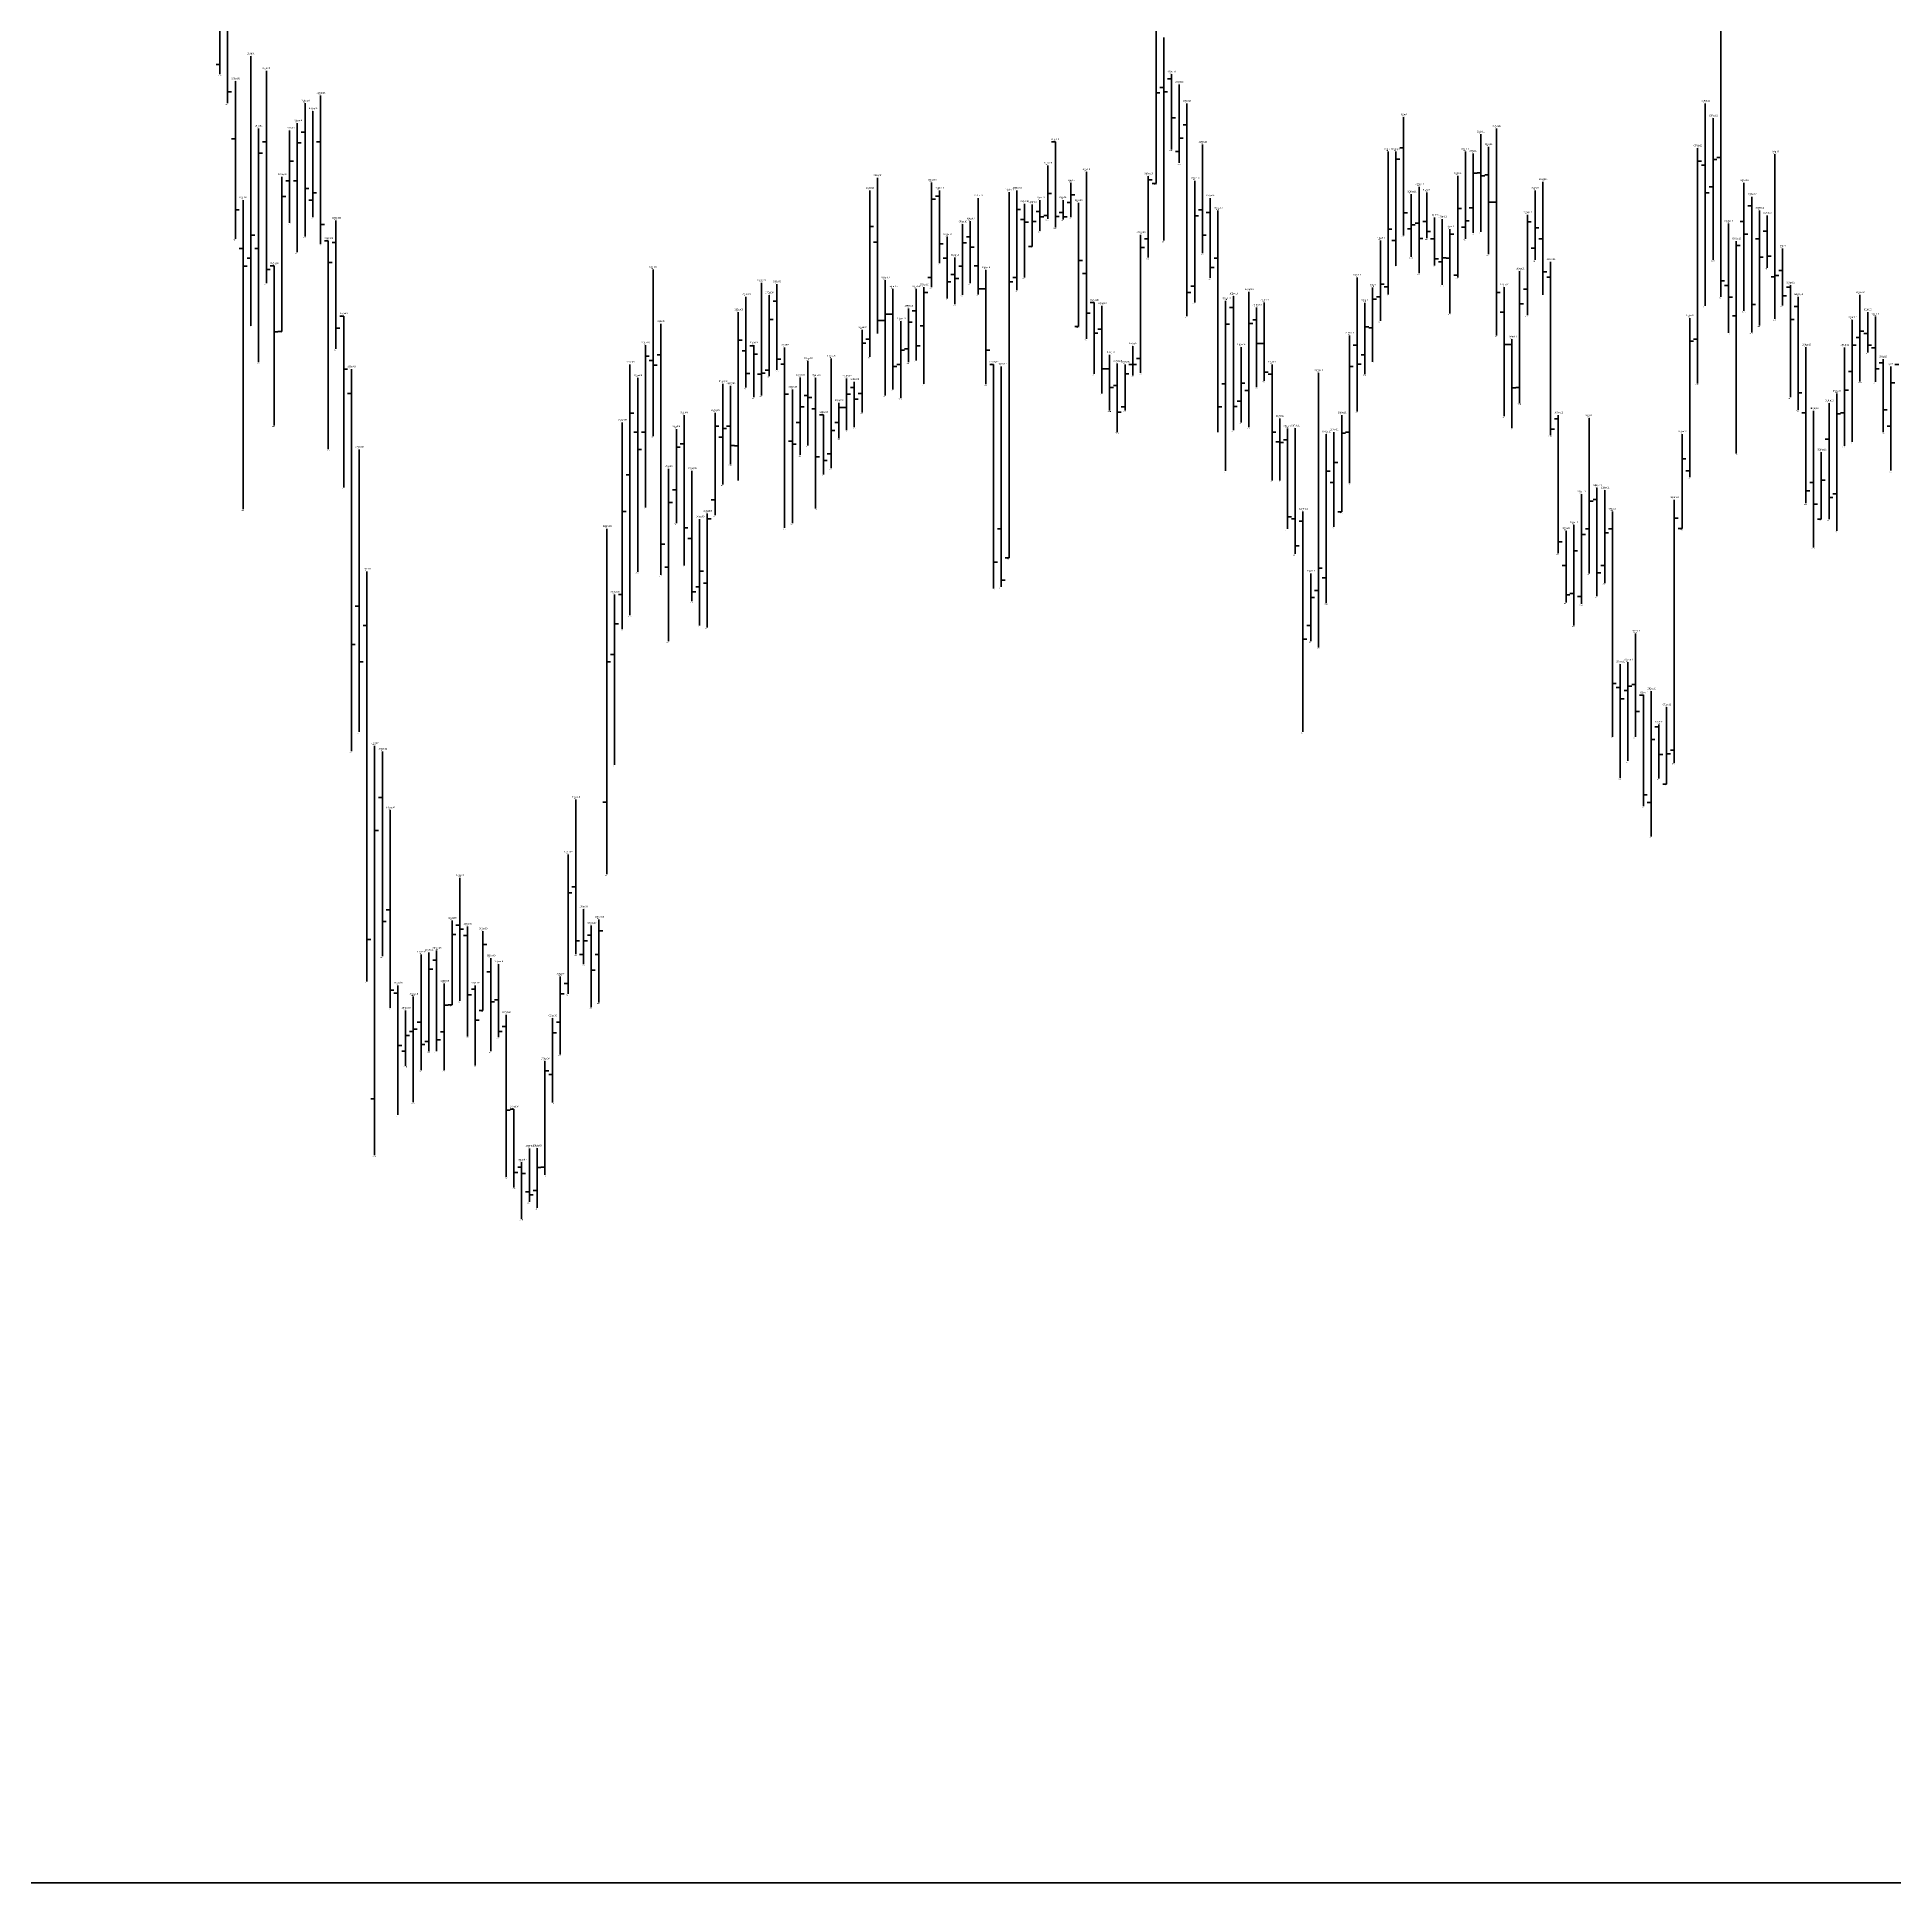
# Model space of a CAD drawing. Header units: inches. Extents: x 0 to 30000, y -20 to 2443.
# Drawn here: x 20686.4 to 20926.5, y 0 to 238.5 of the extents above; entities that cross this region are included whole.
import ezdxf

# ---------------------------------------------------------------- set-up
doc = ezdxf.new("R2010")
doc.units = ezdxf.units.IN
doc.header["$MEASUREMENT"] = 0
for name, color, linetype in [('axis', 7, 'Continuous'), ('DATE', 7, 'Continuous'), ('Graph', 7, 'Continuous'), ('Rate', 7, 'Continuous')]:
    doc.layers.add(name, color=color, linetype=linetype)
doc.styles.get("Standard").update_dxf_attribs({"font": 'arial.ttf'})

msp = doc.modelspace()

# ---------------------------------------------------------------- linework, layer by layer
at = {"layer": 'axis', "color": 7, "lineweight": 35}
msp.add_line((0, 0), (30000, 0), dxfattribs=at)
at = {"layer": 'Graph', "color": 1, "lineweight": 35}
for p, q in [((20904, 259.212), (20904, 205)), ((20711, 244.725), (20711, 230)), ((20832, 238.5), (20832, 212.25)), ((20716, 234.2), (20716, 206.75)), ((20833, 233.175), (20832.5, 233.175)), ((20833, 233.75), (20833, 224.05)), ((20711, 231.488), (20711.5, 231.488)), ((20712, 232.863), (20712, 212.5)), ((20723, 231), (20723, 211.787)), ((20832, 232.05), (20831.5, 232.05)), ((20832, 231.5), (20832.5, 231.5)), ((20721, 230), (20721, 212.787)), ((20833, 228.125), (20833.5, 228.125)), ((20835, 229.975), (20835, 202.5)), ((20863, 228.225), (20863, 212.925)), ((20902, 229.975), (20902, 203.825)), ((20721, 226.25), (20720.5, 226.25)), ((20835, 227.225), (20834.5, 227.225)), ((20873, 226), (20873, 213.375)), ((20875, 226.75), (20875, 200)), ((20712, 225.387), (20711.5, 225.387)), ((20716, 225), (20715.5, 225)), ((20723, 225), (20722.5, 225)), ((20818, 225), (20817.5, 225)), ((20818, 225), (20818, 214.012)), ((20837, 224.675), (20837, 210.637)), ((20863, 224.25), (20862.5, 224.25)), ((20874, 224.363), (20874, 210.5)), ((20822, 221.125), (20822, 199.562)), ((20873, 221), (20872.5, 221)), ((20902, 222), (20901.5, 222)), ((20904, 223), (20903.5, 223)), ((20721, 218.988), (20721.5, 218.988)), ((20795, 220.375), (20795, 200.25)), ((20803, 218.75), (20803, 209.338)), ((20865, 219.225), (20865, 208.037)), ((20873, 220.625), (20873.5, 220.625)), ((20874, 220.775), (20873.5, 220.775)), ((20881, 219.85), (20881, 205.25)), ((20907, 219.725), (20907, 203.162)), ((20712, 216.238), (20712.5, 216.238)), ((20713, 217.5), (20713, 177.525)), ((20803, 218), (20802.5, 218)), ((20808, 217.75), (20808, 205.275)), ((20814, 217), (20814, 207.5)), ((20816, 217.5), (20816, 213.512)), ((20819, 217.5), (20819, 215)), ((20837, 216.25), (20836.5, 216.25)), ((20838, 217.75), (20838, 207.425)), ((20839, 216.125), (20839, 187.5)), ((20866, 218.488), (20866, 212.55)), ((20874, 217.225), (20874.5, 217.225)), ((20875, 217.213), (20874.5, 217.213)), ((20902, 218.425), (20902.5, 218.425)), ((20908, 216.75), (20907.5, 216.75)), ((20908, 217.925), (20908, 200.387)), ((20909, 216.15), (20909, 201.3)), ((20723, 214.35), (20723.5, 214.35)), ((20725, 214.85), (20725, 198.25)), ((20807, 214.75), (20807, 206.75)), ((20814, 215), (20813.5, 215)), ((20814, 214.637), (20814.5, 214.637)), ((20816, 216), (20815.5, 216)), ((20816, 215.338), (20816.5, 215.338)), ((20818, 215.363), (20818.5, 215.363)), ((20819, 215.875), (20818.5, 215.875)), ((20819, 215.338), (20819.5, 215.338)), ((20838, 215.9), (20837.5, 215.9)), ((20863, 215.825), (20863.5, 215.825)), ((20865, 214.488), (20864.5, 214.488)), ((20866, 214.738), (20865.5, 214.738)), ((20867, 215.25), (20867, 209.025)), ((20905, 214.45), (20905, 200.338)), ((20907, 214.738), (20906.5, 214.738)), ((20910, 215.5), (20910, 208.75)), ((20724, 212.225), (20723.5, 212.225)), ((20724, 212.225), (20724, 185.287)), ((20725, 212), (20724.5, 212)), ((20795, 212.05), (20794.5, 212.05)), ((20803, 211.85), (20803.5, 211.85)), ((20804, 212.725), (20804, 204.775)), ((20807, 212.75), (20806.5, 212.75)), ((20807, 211.4), (20807.5, 211.4)), ((20837, 212.95), (20837.5, 212.95)), ((20865, 212.525), (20865.5, 212.525)), ((20866, 213.45), (20866.5, 213.45)), ((20867, 212.5), (20866.5, 212.5)), ((20881, 212.488), (20880.5, 212.488)), ((20907, 213.088), (20907.5, 213.088)), ((20909, 212.5), (20908.5, 212.5)), ((20910, 213.463), (20909.5, 213.463)), ((20713, 211.25), (20712.5, 211.25)), ((20713, 208.963), (20713.5, 208.963)), ((20717, 209), (20716.5, 209)), ((20717, 209), (20717, 188.375)), ((20724, 209.438), (20724.5, 209.438)), ((20804, 210), (20803.5, 210)), ((20805, 210.062), (20805, 204.05)), ((20808, 209), (20807.5, 209)), ((20839, 210), (20838.5, 210)), ((20867, 209.912), (20867.5, 209.912)), ((20882, 209.5), (20882, 187.125)), ((20909, 210.113), (20909.5, 210.113)), ((20910, 210.225), (20910.5, 210.225)), ((20912, 211.25), (20912, 203.875)), ((20716, 208.537), (20716.5, 208.537)), ((20766, 208.5), (20766, 187)), ((20782, 206.625), (20782, 195.537)), ((20804, 206.912), (20804.5, 206.912)), ((20805, 207.875), (20804.5, 207.875)), ((20805, 207.375), (20805.5, 207.375)), ((20809, 208.45), (20809, 193.713)), ((20822, 208), (20821.5, 208)), ((20838, 208.787), (20838.5, 208.787)), ((20857, 207.5), (20857, 190.162)), ((20881, 208.225), (20881.5, 208.225)), ((20882, 207.512), (20881.5, 207.512)), ((20904, 207.05), (20904.5, 207.05)), ((20912, 208.375), (20911.5, 208.375)), ((20778, 205), (20778, 193.25)), ((20782, 204.412), (20781.5, 204.412)), ((20797, 206), (20797, 193)), ((20800, 206), (20800, 196.75)), ((20808, 206), (20808.5, 206)), ((20809, 206), (20808.5, 206)), ((20823, 204.25), (20822.5, 204.25)), ((20823, 204.25), (20823, 195.025)), ((20835, 205.55), (20835.5, 205.55)), ((20841, 205.062), (20841, 187.75)), ((20845, 204.275), (20845, 194.15)), ((20875, 205.562), (20875.5, 205.562)), ((20876, 206.25), (20876, 189.55)), ((20905, 206.45), (20904.5, 206.45)), ((20905, 204.925), (20905.5, 204.925)), ((20912, 205.137), (20912.5, 205.137)), ((20913, 206.225), (20912.5, 206.225)), ((20913, 206.5), (20913, 192)), ((20914, 204.975), (20914, 190.4)), ((20726, 202.5), (20725.5, 202.5)), ((20726, 202.5), (20726, 180.338)), ((20795, 201.938), (20795.5, 201.938)), ((20797, 202.75), (20796.5, 202.75)), ((20800, 203.162), (20799.5, 203.162)), ((20822, 202.863), (20822.5, 202.863)), ((20824, 203.825), (20824, 192.5)), ((20841, 203.6), (20840.5, 203.6)), ((20844, 202), (20843.5, 202)), ((20844, 203.625), (20844, 193.3)), ((20876, 203), (20875.5, 203)), ((20908, 203.975), (20908.5, 203.975)), ((20913, 202.05), (20913.5, 202.05)), ((20914, 203.738), (20913.5, 203.738)), ((20923, 203), (20923, 197.8)), ((20924, 202.425), (20924, 194)), ((20717, 200.475), (20717.5, 200.475)), ((20725, 200.925), (20725.5, 200.925)), ((20767, 201.5), (20767, 169.05)), ((20823, 200.3), (20823.5, 200.3)), ((20824, 200.8), (20823.5, 200.8)), ((20877, 199.5), (20877, 188)), ((20923, 200.25), (20922.5, 200.25)), ((20767, 197.5), (20766.5, 197.5)), ((20778, 198), (20777.5, 198)), ((20779, 198.662), (20778.5, 198.662)), ((20779, 198.75), (20779, 192)), ((20779, 197.588), (20779.5, 197.588)), ((20782, 196.938), (20782.5, 196.938)), ((20783, 198.45), (20783, 175.137)), ((20800, 198.65), (20800.5, 198.65)), ((20809, 198.1), (20809.5, 198.1)), ((20825, 197.5), (20825, 190.312)), ((20844, 198.963), (20844.5, 198.963)), ((20845, 198.963), (20844.5, 198.963)), ((20857, 198.75), (20856.5, 198.75)), ((20876, 198.812), (20876.5, 198.812)), ((20877, 198.812), (20876.5, 198.812)), ((20915, 198.475), (20915, 178.3)), ((20923, 198.75), (20923.5, 198.75)), ((20924, 198.4), (20923.5, 198.4)), ((20925, 196.925), (20925, 187.488)), ((20726, 195.625), (20726.5, 195.625)), ((20727, 195.625), (20727, 146.25)), ((20766, 196.75), (20765.5, 196.75)), ((20766, 196.175), (20766.5, 196.175)), ((20778, 195.075), (20778.5, 195.075)), ((20783, 196.275), (20782.5, 196.275)), ((20786, 196.7), (20786, 185.775)), ((20797, 196), (20797.5, 196)), ((20810, 196.25), (20809.5, 196.25)), ((20810, 196.25), (20810, 167.287)), ((20811, 196), (20811, 167.5)), ((20824, 195.662), (20824.5, 195.662)), ((20825, 195.675), (20824.5, 195.675)), ((20826, 196.375), (20826, 187.512)), ((20845, 195.25), (20845.5, 195.25)), ((20846, 195), (20845.5, 195)), ((20846, 196.25), (20846, 181.25)), ((20857, 196.3), (20857.5, 196.3)), ((20924, 195.7), (20924.5, 195.7)), ((20925, 196.45), (20924.5, 196.45)), ((20927, 196.25), (20926.5, 196.25)), ((20727, 192.5), (20726.5, 192.5)), ((20764, 194.5), (20764, 169.425)), ((20776, 193.475), (20776, 183.375)), ((20783, 192.387), (20783.5, 192.387)), ((20784, 193), (20784, 175.75)), ((20786, 192.25), (20785.5, 192.25)), ((20787, 194.5), (20787, 177.637)), ((20792, 193.25), (20791.5, 193.25)), ((20792, 194), (20792, 188.137)), ((20825, 193.262), (20825.5, 193.262)), ((20826, 193.525), (20825.5, 193.525)), ((20877, 193.225), (20877.5, 193.225)), ((20914, 192.575), (20914.5, 192.575)), ((20786, 191.988), (20786.5, 191.988)), ((20787, 190.5), (20786.5, 190.5)), ((20788, 189.738), (20787.5, 189.738)), ((20788, 189.738), (20788, 182.012)), ((20792, 191.775), (20792.5, 191.775)), ((20826, 190.088), (20826.5, 190.088)), ((20839, 190.75), (20839.5, 190.75)), ((20841, 190.812), (20841.5, 190.812)), ((20915, 190), (20914.5, 190)), ((20916, 190.25), (20916, 172.6)), ((20918, 191.238), (20918, 176.25)), ((20925, 190.363), (20925.5, 190.363)), ((20764, 187.5), (20763.5, 187.5)), ((20770, 189.7), (20770, 170.25)), ((20776, 188.25), (20775.5, 188.25)), ((20846, 187.512), (20846.5, 187.512)), ((20847, 189.25), (20847, 181.25)), ((20848, 187.95), (20848, 175)), ((20849, 188), (20849, 171.75)), ((20882, 187.875), (20882.5, 187.875)), ((20883, 189.2), (20882.5, 189.2)), ((20883, 189.7), (20883, 171.875)), ((20728, 185.25), (20728, 148.75)), ((20764, 185.238), (20764.5, 185.238)), ((20770, 186), (20769.5, 186)), ((20776, 185.775), (20776.5, 185.775)), ((20784, 186.338), (20783.5, 186.338)), ((20784, 185.963), (20784.5, 185.963)), ((20847, 186.262), (20846.5, 186.262)), ((20847, 186.175), (20847.5, 186.175)), ((20848, 186.5), (20847.5, 186.5)), ((20918, 186.588), (20917.5, 186.588)), ((20771, 182.5), (20771, 165.662)), ((20787, 184.312), (20787.5, 184.312)), ((20788, 183.838), (20788.5, 183.838)), ((20888, 180.287), (20888, 166.3)), ((20916, 180.975), (20915.5, 180.975)), ((20888, 178.787), (20887.5, 178.787)), ((20915, 179.912), (20915.5, 179.912)), ((20916, 178.2), (20916.5, 178.2)), ((20918, 179.062), (20918.5, 179.062)), ((20848, 176.562), (20848.5, 176.562)), ((20849, 176.275), (20848.5, 176.275)), ((20850, 176), (20849.5, 176)), ((20850, 177.25), (20850, 148.75)), ((20890, 177.225), (20890, 148.113)), ((20767, 173.025), (20767.5, 173.025)), ((20770, 175.15), (20770.5, 175.15)), ((20771, 173.75), (20770.5, 173.75)), ((20811, 175), (20810.5, 175)), ((20883, 173.3), (20883.5, 173.3)), ((20884, 174.725), (20884, 165.5)), ((20890, 174.988), (20889.5, 174.988)), ((20810, 170.7), (20810.5, 170.7)), ((20849, 172.787), (20849.5, 172.787)), ((20729, 169.5), (20729, 116.5)), ((20811, 168.35), (20811.5, 168.35)), ((20884, 170.25), (20883.5, 170.25)), ((20888, 169.325), (20888.5, 169.325)), ((20771, 166.875), (20771.5, 166.875)), ((20884, 166.463), (20884.5, 166.463)), ((20728, 165), (20727.5, 165)), ((20729, 162.5), (20728.5, 162.5)), ((20893, 161.488), (20893, 148.125)), ((20727, 160.037), (20727.5, 160.037)), ((20850, 160.738), (20850.5, 160.738)), ((20728, 157.812), (20728.5, 157.812)), ((20891, 157.5), (20891, 142.8)), ((20890, 155.025), (20890.5, 155.025)), ((20891, 154.5), (20890.5, 154.5)), ((20893, 154.875), (20892.5, 154.875)), ((20891, 153.05), (20891.5, 153.05)), ((20893, 151.387), (20893.5, 151.387)), ((20894, 153.488), (20893.5, 153.488)), ((20894, 153.488), (20894, 139.15)), ((20896, 149.425), (20895.5, 149.425)), ((20896, 149.725), (20896, 142.75)), ((20731, 146.213), (20731, 119.75)), ((20896, 145.825), (20896.5, 145.825)), ((20731, 140.275), (20730.5, 140.275)), ((20756, 140), (20756, 120.013)), ((20894, 140.637), (20894.5, 140.637)), ((20732, 138.625), (20732, 113.1)), ((20741, 129.912), (20741, 114)), ((20756, 128.75), (20755.5, 128.75)), ((20732, 125.75), (20731.5, 125.75)), ((20731, 124.263), (20731.5, 124.263)), ((20741, 123.763), (20740.5, 123.763)), ((20741, 123.25), (20741.5, 123.25)), ((20742, 123.6), (20742, 109.4)), ((20758, 122.5), (20757.5, 122.5)), ((20758, 123.725), (20758, 113.2)), ((20729, 121.925), (20729.5, 121.925)), ((20738, 120.487), (20738, 107.5)), ((20742, 122.45), (20741.5, 122.45)), ((20756, 121.763), (20756.5, 121.763)), ((20736, 120), (20736, 105.05)), ((20738, 119.25), (20737.5, 119.25)), ((20745, 117.763), (20744.5, 117.763)), ((20745, 119.5), (20745, 107.5)), ((20746, 118.75), (20746, 109.287)), ((20758, 117.963), (20758.5, 117.963)), ((20732, 115.388), (20732.5, 115.388)), ((20733, 116), (20733, 99.25)), ((20743, 115.5), (20742.5, 115.5)), ((20743, 116), (20743, 105.625)), ((20733, 115), (20732.5, 115)), ((20742, 114.763), (20742.5, 114.763)), ((20745, 113.85), (20745.5, 113.85)), ((20746, 114.125), (20745.5, 114.125)), ((20736, 111.25), (20735.5, 111.25)), ((20743, 111.513), (20743.5, 111.513)), ((20747, 110.662), (20746.5, 110.662)), ((20747, 112.175), (20747, 91.263)), ((20733, 108.213), (20733.5, 108.213)), ((20736, 108.362), (20736.5, 108.362)), ((20738, 108.975), (20738.5, 108.975)), ((20746, 110.013), (20746.5, 110.013)), ((20747, 99.85), (20747.5, 99.85)), ((20748, 100), (20747.5, 100)), ((20748, 100), (20748, 89.862)), ((20750, 94.9), (20750, 88)), ((20748, 91.8), (20748.5, 91.8)), ((20749, 92.5), (20748.5, 92.5)), ((20749, 93.125), (20749, 85.838)), ((20749, 91.688), (20749.5, 91.688)), ((20750, 89.312), (20749.5, 89.312)), ((20750, 88.938), (20750.5, 88.938))]:
    msp.add_line(p, q, dxfattribs=at)
at = {"layer": 'Graph', "color": 3, "lineweight": 35}
for p, q in [((20710, 248.5), (20710, 233.762)), ((20831, 244), (20831, 219.65)), ((20714, 236.1), (20714, 201.25)), ((20710, 235), (20709.5, 235)), ((20831, 231.363), (20831.5, 231.363)), ((20834, 232.425), (20834, 222.287)), ((20722, 229), (20722, 215.275)), ((20715, 226.75), (20715, 196.525)), ((20719, 226.5), (20719, 214.55)), ((20720, 227.45), (20720, 210.775)), ((20903, 228.075), (20903, 209.787)), ((20715, 223.562), (20715.5, 223.562)), ((20720, 224.912), (20720.5, 224.912)), ((20834, 223.787), (20833.5, 223.787)), ((20834, 225.475), (20834.5, 225.475)), ((20861, 223.75), (20861, 205.3)), ((20862, 223.75), (20862, 209)), ((20871, 223.75), (20871, 212.5)), ((20872, 223.5), (20872, 213.262)), ((20901, 224.2), (20901, 193.8)), ((20911, 223.412), (20911, 202.125)), ((20719, 222.537), (20719.5, 222.537)), ((20817, 221.975), (20817, 215.062)), ((20862, 222.775), (20862.5, 222.775)), ((20872, 220.95), (20872.5, 220.95)), ((20901, 222.512), (20901.5, 222.512)), ((20903, 222.738), (20903.5, 222.738)), ((20718, 220.5), (20718, 200.5)), ((20719, 220), (20718.5, 220)), ((20720, 220), (20719.5, 220)), ((20794, 218.725), (20794, 197.25)), ((20802, 219.75), (20802, 206.25)), ((20813, 218.725), (20813, 205.838)), ((20820, 219.7), (20820, 215.275)), ((20830, 220.588), (20830, 210.05)), ((20830, 220.088), (20830.5, 220.088)), ((20831, 219.65), (20830.5, 219.65)), ((20836, 220), (20836, 204.262)), ((20870, 220.625), (20870, 207.488)), ((20880, 218.75), (20880, 209.75)), ((20903, 219.188), (20902.5, 219.188)), ((20718, 217.95), (20718.5, 217.95)), ((20722, 217.5), (20721.5, 217.5)), ((20722, 218.438), (20722.5, 218.438)), ((20802, 217.6), (20802.5, 217.6)), ((20812, 218.5), (20812, 171.25)), ((20813, 216.275), (20813.5, 216.275)), ((20815, 216.925), (20815, 211.5)), ((20817, 218.338), (20817.5, 218.338)), ((20820, 217.2), (20819.5, 217.2)), ((20820, 218.175), (20820.5, 218.175)), ((20821, 217.125), (20821, 201.137)), ((20864, 218.25), (20864, 210.137)), ((20870, 216.412), (20870.5, 216.412)), ((20872, 216.5), (20871.5, 216.5)), ((20794, 214.075), (20794.5, 214.075)), ((20806, 214.375), (20806, 205.25)), ((20815, 214.713), (20815.5, 214.713)), ((20817, 215.5), (20816.5, 215.5)), ((20836, 215.45), (20836.5, 215.45)), ((20861, 213.725), (20861.5, 213.725)), ((20864, 213.787), (20863.5, 213.787)), ((20864, 214.275), (20864.5, 214.275)), ((20868, 215.025), (20868, 206.537)), ((20869, 213.75), (20869, 202.838)), ((20871, 214), (20870.5, 214)), ((20871, 214.8), (20871.5, 214.8)), ((20879, 215.6), (20879, 202.625)), ((20879, 214.7), (20879.5, 214.7)), ((20880, 213.887), (20880.5, 213.887)), ((20714, 212.95), (20714.5, 212.95)), ((20806, 211.95), (20806.5, 211.95)), ((20815, 211.5), (20814.5, 211.5)), ((20829, 212.988), (20829, 195.15)), ((20829, 211.375), (20829.5, 211.375)), ((20830, 212.5), (20829.5, 212.5)), ((20860, 212.25), (20860, 201.887)), ((20862, 212.262), (20861.5, 212.262)), ((20869, 213.1), (20869.5, 213.1)), ((20906, 212.175), (20906, 184.738)), ((20906, 211.613), (20906.5, 211.613)), ((20714, 210), (20713.5, 210)), ((20715, 211.25), (20714.5, 211.25)), ((20806, 208.938), (20805.5, 208.938)), ((20821, 209.675), (20821.5, 209.675)), ((20868, 209.5), (20867.5, 209.5)), ((20868, 210.012), (20868.5, 210.012)), ((20869, 209.988), (20868.5, 209.988)), ((20880, 211.275), (20879.5, 211.275)), ((20780, 206.812), (20780, 192.25)), ((20796, 207.125), (20796, 192.25)), ((20802, 207.5), (20801.5, 207.5)), ((20812, 206.925), (20812.5, 206.925)), ((20813, 207.5), (20812.5, 207.5)), ((20860, 206.637), (20860.5, 206.637)), ((20870, 207.775), (20869.5, 207.775)), ((20878, 208.312), (20878, 191.262)), ((20911, 207.562), (20910.5, 207.562)), ((20911, 207.75), (20911.5, 207.75)), ((20781, 205.2), (20781, 194.75)), ((20801, 206.225), (20801, 193.75)), ((20801, 205.55), (20801.5, 205.55)), ((20836, 206.375), (20835.5, 206.375)), ((20840, 204.488), (20840, 182.5)), ((20843, 205.625), (20843, 188.15)), ((20858, 204.225), (20858, 195.012)), ((20859, 206.213), (20859, 196.588)), ((20859, 204.675), (20859.5, 204.675)), ((20860, 205), (20859.5, 205)), ((20861, 206.262), (20860.5, 206.262)), ((20879, 205.988), (20878.5, 205.988)), ((20922, 205.25), (20922, 194.062)), ((20777, 203), (20777, 181.25)), ((20781, 202.075), (20781.5, 202.075)), ((20796, 201.938), (20795.5, 201.938)), ((20796, 202.75), (20796.5, 202.75)), ((20798, 201.863), (20798, 191.912)), ((20799, 203.475), (20799, 196.525)), ((20799, 201.713), (20799.5, 201.713)), ((20878, 204.088), (20878.5, 204.088)), ((20900, 202.25), (20900, 181.675)), ((20906, 202.512), (20905.5, 202.512)), ((20921, 202), (20921, 186.25)), ((20718, 200.5), (20717.5, 200.5)), ((20777, 199.4), (20777.5, 199.4)), ((20793, 200.725), (20793, 190.025)), ((20794, 199.5), (20793.5, 199.5)), ((20801, 201.25), (20800.5, 201.25)), ((20821, 201.137), (20820.5, 201.137)), ((20840, 201.475), (20840.5, 201.475)), ((20843, 201.55), (20843.5, 201.55)), ((20856, 200), (20856, 180.9)), ((20858, 201.125), (20858.5, 201.125)), ((20859, 200.988), (20858.5, 200.988)), ((20901, 199.5), (20900.5, 199.5)), ((20922, 199.713), (20921.5, 199.713)), ((20922, 200.537), (20922.5, 200.537)), ((20765, 198.75), (20765, 177.75)), ((20765, 197.338), (20765.5, 197.338)), ((20789, 197), (20789, 182.85)), ((20793, 199), (20793.5, 199)), ((20798, 198.075), (20798.5, 198.075)), ((20799, 198.25), (20798.5, 198.25)), ((20828, 198.625), (20828, 194.812)), ((20829, 197), (20828.5, 197)), ((20842, 198.5), (20842, 188.75)), ((20858, 197.475), (20857.5, 197.475)), ((20900, 199.262), (20900.5, 199.262)), ((20920, 198.438), (20920, 185.75)), ((20921, 198.75), (20921.5, 198.75)), ((20763, 196.25), (20763, 163.838)), ((20780, 195), (20779.5, 195)), ((20780, 195.113), (20780.5, 195.113)), ((20781, 195.5), (20780.5, 195.5)), ((20785, 194.562), (20785, 184.55)), ((20798, 196.25), (20797.5, 196.25)), ((20827, 196.25), (20827, 190.287)), ((20827, 195.025), (20827.5, 195.025)), ((20828, 196.25), (20827.5, 196.25)), ((20828, 196.25), (20828.5, 196.25)), ((20852, 195.15), (20852, 159.662)), ((20856, 195.963), (20856.5, 195.963)), ((20921, 195.35), (20920.5, 195.35)), ((20926, 196), (20926, 182.525)), ((20775, 193.75), (20775, 180.75)), ((20791, 194.45), (20791, 187.75)), ((20791, 192.425), (20791.5, 192.425)), ((20793, 192.5), (20792.5, 192.5)), ((20840, 193.725), (20839.5, 193.725)), ((20842, 193.85), (20842.5, 193.85)), ((20843, 192.875), (20842.5, 192.875)), ((20878, 193.25), (20877.5, 193.25)), ((20919, 192.475), (20919, 174.75)), ((20920, 192.938), (20920.5, 192.938)), ((20926, 193.887), (20926.5, 193.887)), ((20763, 189.95), (20763.5, 189.95)), ((20774, 190), (20774, 176.762)), ((20785, 190.787), (20785.5, 190.787)), ((20790, 191.275), (20790, 186.738)), ((20790, 190.675), (20790.5, 190.675)), ((20791, 190.675), (20790.5, 190.675)), ((20827, 190.75), (20826.5, 190.75)), ((20842, 191.5), (20841.5, 191.5)), ((20919, 189.863), (20919.5, 189.863)), ((20920, 190), (20919.5, 190)), ((20762, 188.75), (20762, 162.025)), ((20765, 187.5), (20764.5, 187.5)), ((20769, 187.9), (20769, 175.75)), ((20774, 188.25), (20774.5, 188.25)), ((20775, 187.95), (20775.5, 187.95)), ((20785, 188.75), (20784.5, 188.75)), ((20789, 187.725), (20789.5, 187.725)), ((20790, 188.75), (20789.5, 188.75)), ((20854, 187.5), (20854, 175.25)), ((20855, 189.7), (20855, 177.188)), ((20855, 187.35), (20855.5, 187.35)), ((20856, 187.5), (20855.5, 187.5)), ((20887, 189.325), (20887, 169.25)), ((20926, 188.262), (20925.5, 188.262)), ((20769, 185.55), (20769.5, 185.55)), ((20775, 186.838), (20774.5, 186.838)), ((20777, 185.725), (20776.5, 185.725)), ((20853, 187.225), (20853, 165.412)), ((20899, 187.25), (20899, 175.025)), ((20917, 184.912), (20917, 176.25)), ((20768, 182.75), (20768, 160.5)), ((20789, 184.713), (20788.5, 184.713)), ((20854, 183.588), (20854.5, 183.588)), ((20899, 184.062), (20899.5, 184.062)), ((20900, 182.5), (20899.5, 182.5)), ((20763, 182), (20762.5, 182)), ((20853, 182.438), (20853.5, 182.438)), ((20854, 181), (20853.5, 181)), ((20917, 181.275), (20917.5, 181.275)), ((20768, 178.387), (20768.5, 178.387)), ((20769, 180.025), (20768.5, 180.025)), ((20774, 178.75), (20773.5, 178.75)), ((20886, 179.5), (20886, 165.287)), ((20887, 178.575), (20887.5, 178.575)), ((20889, 180), (20889, 168)), ((20898, 178.75), (20898, 144.775)), ((20919, 179.512), (20918.5, 179.512)), ((20762, 177.238), (20762.5, 177.238)), ((20772, 176.25), (20772, 162.5)), ((20773, 176.975), (20773, 162.25)), ((20773, 176.3), (20773.5, 176.3)), ((20855, 177.188), (20854.5, 177.188)), ((20885, 175.5), (20885, 162.525)), ((20898, 176.4), (20898.5, 176.4)), ((20917, 176.25), (20916.5, 176.25)), ((20760, 175), (20760, 130.35)), ((20886, 174.25), (20886.5, 174.25)), ((20887, 174.988), (20886.5, 174.988)), ((20889, 174.5), (20889.5, 174.5)), ((20899, 175.025), (20898.5, 175.025)), ((20812, 171.25), (20811.5, 171.25)), ((20885, 172.175), (20885.5, 172.175)), ((20768, 170.037), (20767.5, 170.037)), ((20772, 169.512), (20772.5, 169.512)), ((20851, 169.25), (20851, 160.5)), ((20852, 169.938), (20852.5, 169.938)), ((20853, 168.675), (20852.5, 168.675)), ((20889, 170.25), (20888.5, 170.25)), ((20761, 166.5), (20761, 144.5)), ((20762, 166.5), (20761.5, 166.5)), ((20772, 167.525), (20771.5, 167.525)), ((20773, 168), (20772.5, 168)), ((20851, 166.113), (20851.5, 166.113)), ((20852, 167.012), (20851.5, 167.012)), ((20885, 166.625), (20884.5, 166.625)), ((20886, 166.275), (20885.5, 166.275)), ((20761, 162.738), (20761.5, 162.738)), ((20851, 162.5), (20850.5, 162.5)), ((20761, 158.75), (20760.5, 158.75)), ((20760, 157.812), (20760.5, 157.812)), ((20892, 157.75), (20892, 145)), ((20892, 154.125), (20891.5, 154.125)), ((20892, 154.688), (20892.5, 154.688)), ((20895, 154.012), (20895, 135.25)), ((20897, 151.95), (20897, 142)), ((20730, 146.975), (20730, 94.062)), ((20895, 147.762), (20895.5, 147.762)), ((20897, 145.912), (20897.5, 145.912)), ((20898, 146.375), (20897.5, 146.375)), ((20897, 142), (20896.5, 142)), ((20760, 139.662), (20759.5, 139.662)), ((20895, 139.65), (20894.5, 139.65)), ((20730, 136.025), (20730.5, 136.025)), ((20755, 132.925), (20755, 114.888)), ((20755, 127.963), (20755.5, 127.963)), ((20757, 125.85), (20757, 118.725)), ((20740, 124.375), (20740, 113.5)), ((20740, 122.575), (20740.5, 122.575)), ((20744, 123), (20744, 112.75)), ((20759, 124.5), (20759, 113.8)), ((20759, 123.05), (20759.5, 123.05)), ((20737, 120.25), (20737, 107.513)), ((20744, 121.287), (20744.5, 121.287)), ((20757, 121.75), (20757.5, 121.75)), ((20737, 118.075), (20737.5, 118.075)), ((20757, 120), (20756.5, 120)), ((20759, 119.987), (20758.5, 119.987)), ((20739, 116.237), (20739, 105.05)), ((20754, 117.162), (20754, 107.075)), ((20755, 116.25), (20754.5, 116.25)), ((20735, 114.537), (20735, 100.912)), ((20739, 113.45), (20739.5, 113.45)), ((20740, 113.5), (20739.5, 113.5)), ((20754, 114.912), (20754.5, 114.912)), ((20734, 112.75), (20734, 105.612)), ((20744, 112.75), (20743.5, 112.75)), ((20753, 111.75), (20753, 100.862)), ((20754, 111.25), (20753.5, 111.25)), ((20734, 109.537), (20734.5, 109.537)), ((20735, 110.037), (20734.5, 110.037)), ((20735, 110.325), (20735.5, 110.325)), ((20737, 108.75), (20736.5, 108.75)), ((20739, 110), (20738.5, 110)), ((20753, 109.875), (20753.5, 109.875)), ((20734, 107.5), (20733.5, 107.5)), ((20752, 106.2), (20752, 91.513)), ((20752, 104.963), (20752.5, 104.963)), ((20753, 104.475), (20752.5, 104.475)), ((20730, 101.338), (20729.5, 101.338)), ((20751, 94.95), (20751, 87.237)), ((20751, 92.463), (20751.5, 92.463)), ((20752, 92.5), (20751.5, 92.5)), ((20751, 89.5), (20750.5, 89.5))]:
    msp.add_line(p, q, dxfattribs=at)

# ---------------------------------------------------------------- texts
at = {"layer": 'DATE'}
for s, p in [('11Jul08', (20713.5, 236.35)), ('27Jun08', (20711.5, 233.113)), ('25Jul08', (20715.5, 234.45)), ('15Oct10', (20832.5, 234)), ('12Sep08', (20722.5, 231.25)), ('22Oct10', (20833.5, 232.675)), ('29Aug08', (20720.5, 230.25)), ('05Sep08', (20721.5, 229.25)), ('29Oct10', (20834.5, 230.225)), ('13May11', (20862.5, 228.475)), ('10Feb12', (20901.5, 230.225)), ('17Feb12', (20902.5, 228.325)), ('18Jul08', (20714.5, 227)), ('14Aug08', (20718.5, 226.75)), ('22Aug08', (20719.5, 227.7)), ('22Jul11', (20872.5, 226.25)), ('05Aug11', (20874.5, 227)), ('02Jul10', (20817.5, 225.25)), ('12Nov10', (20836.5, 224.925)), ('29Apr11', (20860.5, 224)), ('06May11', (20861.5, 224)), ('08Jul11', (20870.5, 224)), ('15Jul11', (20871.5, 223.75)), ('29Jul11', (20873.5, 224.613)), ('03Feb12', (20900.5, 224.45)), ('13Apr12', (20910.5, 223.662)), ('08Aug08', (20717.5, 220.75)), ('25Jun10', (20816.5, 222.225)), ('30Jul10', (20821.5, 221.375)), ('24Sep10', (20829.5, 220.838)), ('01Jul11', (20869.5, 220.875)), ('15Jan10', (20793.5, 218.975)), ('22Jan10', (20794.5, 220.625)), ('12Mar10', (20801.5, 220)), ('19Mar10', (20802.5, 219)), ('21May10', (20811.5, 218.75)), ('28May10', (20812.5, 218.975)), ('16Jul10', (20819.5, 219.95)), ('05Nov10', (20835.5, 220.25)), ('20May11', (20863.5, 218.5)), ('27May11', (20864.5, 219.475)), ('03Jun11', (20865.5, 218.738)), ('09Sep11', (20879.5, 219)), ('16Sep11', (20880.5, 220.1)), ('16Mar12', (20906.5, 219.975)), ('04Jul08', (20712.5, 217.75)), ('23Apr10', (20807.5, 218)), ('04Jun10', (20813.5, 217.25)), ('11Jun10', (20814.5, 217.175)), ('18Jun10', (20815.5, 217.75)), ('09Jul10', (20818.5, 217.75)), ('23Jul10', (20820.5, 217.375)), ('19Nov10', (20837.5, 218)), ('26Nov10', (20838.5, 216.375)), ('23Mar12', (20907.5, 218.175)), ('30Mar12', (20908.5, 216.4)), ('26Sep08', (20724.5, 215.1)), ('09Apr10', (20805.5, 214.625)), ('16Apr10', (20806.5, 215)), ('10Jun11', (20866.5, 215.5)), ('17Jun11', (20867.5, 215.275)), ('24Jun11', (20868.5, 214)), ('02Sep11', (20878.5, 215.85)), ('03Mar12', (20904.5, 214.7)), ('04Apr12', (20909.5, 215.75)), ('19Sep08', (20723.5, 212.475)), ('26Mar10', (20803.5, 212.975)), ('17Sep10', (20828.5, 213.238)), ('21Apr11', (20859.5, 212.5)), ('09Mar12', (20905.5, 212.425)), ('20Apr12', (20911.5, 211.5)), ('01Aug08', (20716.5, 209.25)), ('03Jul09', (20765.5, 208.75)), ('01Apr10', (20804.5, 210.312)), ('23Sep11', (20881.5, 209.75)), ('09Oct09', (20779.5, 207.062)), ('23Oct09', (20781.5, 206.875)), ('29Jan10', (20795.5, 207.375)), ('05Mar10', (20800.5, 206.475)), ('30Apr10', (20808.5, 208.7)), ('01Apr11', (20856.5, 207.75)), ('15Apr11', (20858.5, 206.463)), ('12Aug11', (20875.5, 206.5)), ('26Aug11', (20877.5, 208.562)), ('28Apr12', (20912.5, 206.75)), ('25Sep09', (20777.5, 205.25)), ('17Oct09', (20780.5, 205.45)), ('06Feb10', (20796.5, 206.25)), ('26Feb10', (20799.5, 206.25)), ('06Aug10', (20822.5, 204.5)), ('13Aug10', (20823.5, 204.075)), ('03Dec10', (20839.5, 204.738)), ('10Dec10', (20840.5, 205.312)), ('24Dec10', (20842.5, 205.875)), ('07Jan11', (20844.5, 204.525)), ('08Apr11', (20857.5, 204.475)), ('04May12', (20913.5, 205.225)), ('29Jun12', (20921.5, 205.5)), ('03Oct08', (20725.5, 202.75)), ('10Jul09', (20766.5, 201.75)), ('18Sep09', (20776.5, 203.25)), ('11Feb10', (20797.5, 202.113)), ('19Feb10', (20798.5, 203.725)), ('31Dec10', (20843.5, 203.875)), ('27Jan12', (20899.5, 202.5)), ('22Jun12', (20920.5, 202.25)), ('06Jul12', (20922.5, 203.25)), ('13Jul12', (20923.5, 202.675)), ('08Jan10', (20792.5, 200.975)), ('25Mar11', (20855.5, 200.25)), ('19Aug11', (20876.5, 199.75)), ('26Jun09', (20764.5, 199)), ('01Oct09', (20778.5, 199)), ('30Oct09', (20782.5, 198.7)), ('20Nov09', (20785.5, 196.95)), ('11Dec09', (20788.5, 197.25)), ('20Aug10', (20824.5, 197.75)), ('09Sep10', (20827.5, 198.875)), ('16Dec10', (20841.5, 198.75)), ('11May12', (20914.5, 198.725)), ('15Jun12', (20919.5, 198.688)), ('20Jul12', (20924.5, 197.175)), ('10Oct08', (20726.5, 195.875)), ('12Jun09', (20762.5, 196.5)), ('19Jun09', (20763.5, 194.75)), ('13Nov09', (20784.5, 194.812)), ('27Nov09', (20786.5, 194.75)), ('24Dec09', (20790.5, 194.7)), ('07May10', (20809.5, 196.5)), ('14May10', (20810.5, 196.25)), ('27Aug10', (20825.5, 196.625)), ('03Sep10', (20826.5, 196.5)), ('14Jan11', (20845.5, 196.5)), ('25Feb11', (20851.5, 195.4)), ('27Jul12', (20925.5, 196.25)), ('04Sep09', (20774.5, 194)), ('11Sep09', (20775.5, 193.725)), ('06Nov09', (20783.5, 193.25)), ('31Dec09', (20791.5, 194.25)), ('08Jun12', (20918.5, 192.725)), ('31Jul09', (20769.5, 189.95)), ('28Aug09', (20773.5, 190.25)), ('04Dec09', (20787.5, 189.988)), ('18Dec09', (20789.5, 191.525)), ('18Mar11', (20854.5, 189.95)), ('30Sep11', (20882.5, 189.95)), ('28Oct11', (20886.5, 189.575)), ('18May12', (20915.5, 190.5)), ('01Jun12', (20917.5, 191.488)), ('05Jun09', (20761.5, 189)), ('24Jul09', (20768.5, 188.15)), ('21Jan11', (20846.5, 189.5)), ('28Jan11', (20847.5, 188.2)), ('04Feb11', (20848.5, 188.25)), ('04Mar11', (20852.5, 187.475)), ('11Mar11', (20853.5, 187.75)), ('20Jan12', (20898.5, 187.5)), ('17Oct08', (20727.5, 185.5)), ('25May12', (20916.5, 185.162)), ('17Jul09', (20767.5, 183)), ('07Aug09', (20770.5, 182.75)), ('04Nov11', (20887.5, 180.537)), ('11Nov11', (20888.5, 180.25)), ('11Feb11', (20849.5, 177.5)), ('21Oct11', (20885.5, 179.75)), ('13Jan12', (20897.5, 179)), ('22May09', (20759.5, 175.25)), ('14Aug09', (20771.5, 176.5)), ('21Aug09', (20772.5, 177.225)), ('14Oct11', (20884.5, 175.75)), ('18Nov11', (20889.5, 177.475)), ('07Oct11', (20883.5, 174.975)), ('24Oct08', (20728.5, 169.75)), ('18Feb11', (20850.5, 169.5)), ('29May09', (20760.5, 166.75)), ('09Dec11', (20892.5, 161.738)), ('25Nov11', (20890.5, 157.75)), ('02Dec11', (20891.5, 158)), ('16Dec11', (20893.5, 153.738)), ('23Dec11', (20894.5, 154.262)), ('07Jan12', (20896.5, 152.2)), ('30Dec11', (20895.5, 149.975)), ('31Oct08', (20729.5, 147.225)), ('07Nov08', (20730.5, 146.463)), ('24Apr09', (20755.5, 140.25)), ('14Nov08', (20731.5, 138.875)), ('17Apr09', (20754.5, 133.175)), ('09Jan09', (20740.5, 130.162)), ('29Apr09', (20756.5, 126.1)), ('15May09', (20758.5, 124.75)), ('02Jan09', (20739.5, 124.625)), ('16Jan09', (20741.5, 123.85)), ('30Jan09', (20743.5, 123.25)), ('08May09', (20757.5, 123.975)), ('12Dec08', (20735.5, 120.25)), ('19Dec08', (20736.5, 120.5)), ('26Dec08', (20737.5, 120.737)), ('06Feb09', (20744.5, 119.75)), ('13Feb09', (20745.5, 119)), ('21Nov08', (20732.5, 116.25)), ('31Dec08', (20738.5, 116.487)), ('23Jan09', (20742.5, 116.25)), ('09Apr09', (20753.5, 117.412)), ('28Nov08', (20733.5, 113)), ('05Dec08', (20734.5, 114.787)), ('20Feb09', (20746.5, 112.425)), ('02Apr09', (20752.5, 112)), ('27Mar09', (20751.5, 106.45)), ('27Feb09', (20747.5, 100.25)), ('13Mar09', (20749.5, 95.15)), ('20Mar09', (20750.5, 95.2)), ('06Mar09', (20748.5, 93.375))]:
    msp.add_text(s, height=0.2, dxfattribs=at).set_placement(p)
at = {"layer": 'Rate'}
for s, p in [('944.4', (20713.75, 236.2)), ('935.05', (20709.75, 233.562)), ('931.45', (20711.75, 232.963)), ('936.8', (20715.75, 234.3)), ('935', (20832.75, 233.85)), ('924', (20722.75, 231.1)), ('929.7', (20833.75, 232.525)), ('920', (20710.75, 229.8)), ('920', (20720.75, 230.1)), ('916', (20721.75, 229.1)), ('919.9', (20834.75, 230.075)), ('912.9', (20862.75, 228.325)), ('919.9', (20901.75, 230.075)), ('912.3', (20902.75, 228.175)), ('907', (20714.75, 226.85)), ('906', (20718.75, 226.6)), ('909.8', (20719.75, 227.55)), ('904', (20872.75, 226.1)), ('907', (20874.75, 226.85)), ('900', (20817.75, 225.1)), ('896.2', (20832.75, 223.85)), ('898.7', (20836.75, 224.775)), ('895', (20860.75, 223.85)), ('895', (20861.75, 223.85)), ('895', (20870.75, 223.85)), ('894', (20871.75, 223.6)), ('897.45', (20873.75, 224.463)), ('896.8', (20900.75, 224.3)), ('893.65', (20910.75, 223.512)), ('887.9', (20816.75, 222.075)), ('884.5', (20821.75, 221.225)), ('889.15', (20833.75, 222.088)), ('882', (20717.75, 220.6)), ('874.9', (20793.75, 218.825)), ('881.5', (20794.75, 220.475)), ('879', (20801.75, 219.85)), ('875', (20802.75, 218.85)), ('874', (20811.75, 218.6)), ('874.9', (20812.75, 218.825)), ('878.8', (20819.75, 219.8)), ('882.35', (20829.75, 220.688)), ('878.6', (20830.75, 219.45)), ('880', (20835.75, 220.1)), ('876.9', (20864.75, 219.325)), ('873.95', (20865.75, 218.588)), ('882.5', (20869.75, 220.725)), ('875', (20879.75, 218.85)), ('879.4', (20880.75, 219.95)), ('878.9', (20906.75, 219.825)), ('870', (20712.75, 217.6)), ('871', (20807.75, 217.85)), ('868', (20813.75, 217.1)), ('867.7', (20814.75, 217.025)), ('870', (20815.75, 217.6)), ('870', (20818.75, 217.6)), ('868.5', (20820.75, 217.225)), ('871', (20837.75, 217.85)), ('864.5', (20838.75, 216.225)), ('873', (20863.75, 218.35)), ('871.7', (20907.75, 218.025)), ('864.6', (20908.75, 216.25)), ('858.2', (20718.75, 214.35)), ('861.1', (20721.75, 215.075)), ('859.4', (20724.75, 214.95)), ('857.5', (20805.75, 214.475)), ('859', (20806.75, 214.85)), ('860.25', (20816.75, 214.863)), ('856.05', (20817.75, 213.812)), ('860', (20818.75, 214.8)), ('861.1', (20819.75, 215.075)), ('861', (20866.75, 215.35)), ('860.1', (20867.75, 215.125)), ('855', (20868.75, 213.85)), ('862.4', (20878.75, 215.7)), ('857.8', (20904.75, 214.55)), ('862', (20909.75, 215.6)), ('850', (20711.75, 212.3)), ('851.15', (20720.75, 212.588)), ('847.15', (20722.75, 211.588)), ('848.9', (20723.75, 212.325)), ('850.9', (20803.75, 212.825)), ('846', (20814.75, 211.3)), ('854.05', (20815.75, 213.312)), ('851.95', (20828.75, 213.088)), ('849', (20831.75, 212.05)), ('849', (20859.75, 212.35)), ('851.7', (20862.75, 212.725)), ('850.2', (20865.75, 212.35)), ('850', (20870.75, 212.3)), ('853.05', (20871.75, 213.062)), ('853.5', (20872.75, 213.175)), ('848.7', (20905.75, 212.275)), ('845', (20911.75, 211.35)), ('836', (20716.75, 209.1)), ('843.1', (20719.75, 210.575)), ('837.35', (20802.75, 209.137)), ('840.25', (20804.75, 210.162)), ('840.2', (20829.75, 209.85)), ('842.55', (20836.75, 210.438)), ('840.55', (20863.75, 209.938)), ('836.1', (20866.75, 208.825)), ('842', (20873.75, 210.3)), ('839', (20879.75, 209.55)), ('838', (20881.75, 209.6)), ('839.15', (20902.75, 209.588)), ('827', (20715.75, 206.55)), ('834', (20765.75, 208.6)), ('827.25', (20779.75, 206.912)), ('826.5', (20781.75, 206.725)), ('828.5', (20795.75, 207.225)), ('827', (20806.75, 206.55)), ('833.8', (20808.75, 208.55)), ('830', (20813.75, 207.3)), ('829.7', (20837.75, 207.225)), ('830', (20856.75, 207.6)), ('836', (20861.75, 208.8)), ('832.15', (20864.75, 207.838)), ('829.95', (20869.75, 207.287)), ('833.25', (20877.75, 208.412)), ('835', (20909.75, 208.55)), ('826', (20912.75, 206.6)), ('820', (20777.75, 205.1)), ('820.8', (20780.75, 205.3)), ('824', (20796.75, 206.1)), ('824', (20799.75, 206.1)), ('824.9', (20800.75, 206.325)), ('825', (20801.75, 206.05)), ('819.1', (20803.75, 204.575)), ('821', (20805.75, 205.05)), ('821.1', (20807.75, 205.075)), ('823.35', (20812.75, 205.637)), ('817', (20822.75, 204.35)), ('817.05', (20835.75, 204.062)), ('817.95', (20839.75, 204.588)), ('820.25', (20840.75, 205.162)), ('822.5', (20842.75, 205.725)), ('817.1', (20844.75, 204.375)), ('816.9', (20857.75, 204.325)), ('824.85', (20858.75, 206.312)), ('821.2', (20860.75, 205.1)), ('826.15', (20867.75, 206.338)), ('825', (20875.75, 206.35)), ('821', (20880.75, 205.05)), ('820', (20903.75, 204.8)), ('819.9', (20913.75, 205.075)), ('821', (20921.75, 205.35)), ('810', (20725.75, 202.6)), ('812', (20776.75, 203.1)), ('807.45', (20797.75, 201.963)), ('813.9', (20798.75, 203.575)), ('816.2', (20804.75, 203.85)), ('815.3', (20823.75, 203.925)), ('810', (20834.75, 202.3)), ('814.5', (20843.75, 203.725)), ('807.55', (20859.75, 201.688)), ('811.35', (20868.75, 202.637)), ('810.5', (20878.75, 202.425)), ('809', (20899.75, 202.35)), ('815.3', (20901.75, 203.625)), ('812.65', (20906.75, 202.963)), ('808.5', (20910.75, 201.925)), ('815.5', (20911.75, 203.675)), ('808', (20920.75, 202.1)), ('812', (20922.75, 203.1)), ('809.7', (20923.75, 202.525)), ('805', (20713.75, 201.05)), ('802', (20717.75, 200.3)), ('806', (20766.75, 201.6)), ('802.9', (20792.75, 200.825)), ('801', (20794.75, 200.05)), ('804.55', (20820.75, 200.938)), ('798.25', (20821.75, 199.363)), ('800', (20855.75, 200.1)), ('800', (20874.75, 199.8)), ('798', (20876.75, 199.6)), ('801.35', (20904.75, 200.137)), ('801.55', (20907.75, 200.188)), ('805.2', (20908.75, 201.1)), ('793', (20724.75, 198.05)), ('795', (20764.75, 198.85)), ('795', (20778.75, 198.85)), ('793.8', (20782.75, 198.55)), ('788', (20788.75, 197.1)), ('789', (20793.75, 197.05)), ('790', (20824.75, 197.6)), ('794.5', (20827.75, 198.725)), ('794', (20841.75, 198.6)), ('793.9', (20914.75, 198.575)), ('793.75', (20919.75, 198.537)), ('791.2', (20922.75, 197.6)), ('787.7', (20924.75, 197.025)), ('786.1', (20714.75, 196.325)), ('782.5', (20726.75, 195.725)), ('785', (20762.75, 196.35)), ('778', (20763.75, 194.6)), ('779', (20780.75, 194.55)), ('782.15', (20781.75, 195.338)), ('778.25', (20784.75, 194.662)), ('786.8', (20785.75, 196.8)), ('778', (20786.75, 194.6)), ('777.8', (20790.75, 194.55)), ('786.1', (20798.75, 196.325)), ('787', (20799.75, 196.55)), ('785', (20809.75, 196.35)), ('784', (20810.75, 196.1)), ('780.1', (20822.75, 194.825)), ('785.5', (20825.75, 196.475)), ('785', (20826.75, 196.35)), ('779.25', (20827.75, 194.613)), ('780.6', (20828.75, 194.95)), ('785', (20845.75, 196.35)), ('780.6', (20851.75, 195.25)), ('780.05', (20857.75, 194.812)), ('786.35', (20858.75, 196.387)), ('784', (20925.75, 196.1)), ('775', (20774.75, 193.85)), ('773.9', (20775.75, 193.575)), ('773', (20777.75, 193.05)), ('769', (20779.75, 192.05)), ('772', (20783.75, 193.1)), ('776', (20791.75, 194.1)), ('769', (20795.75, 192.05)), ('772', (20796.75, 192.8)), ('775', (20800.75, 193.55)), ('774.85', (20808.75, 193.512)), ('770', (20823.75, 192.3)), ('773.2', (20843.75, 193.1)), ('776.6', (20844.75, 193.95)), ('775.2', (20900.75, 193.6)), ('769.9', (20918.75, 192.575)), ('776.25', (20921.75, 193.863)), ('776', (20923.75, 193.8)), ('758.8', (20769.75, 189.8)), ('760', (20773.75, 190.1)), ('768', (20778.75, 191.8)), ('758.95', (20787.75, 189.838)), ('765.1', (20789.75, 191.375)), ('760.1', (20792.75, 189.825)), ('767.65', (20797.75, 191.713)), ('761.25', (20824.75, 190.113)), ('761.15', (20826.75, 190.088)), ('758.8', (20854.75, 189.8)), ('760.65', (20856.75, 189.963)), ('765.05', (20877.75, 191.062)), ('758.8', (20882.75, 189.8)), ('768', (20912.75, 191.8)), ('761.6', (20913.75, 190.2)), ('761', (20915.75, 190.35)), ('764.95', (20917.75, 191.338)), ('753.5', (20716.75, 188.175)), ('755', (20761.75, 188.85)), ('751.6', (20768.75, 188)), ('751', (20790.75, 187.55)), ('752.55', (20791.75, 187.938)), ('750.05', (20825.75, 187.312)), ('750', (20838.75, 187.3)), ('751', (20840.75, 187.55)), ('755', (20841.75, 188.55)), ('752.6', (20842.75, 187.95)), ('757', (20846.75, 189.35)), ('751.8', (20847.75, 188.05)), ('752', (20848.75, 188.1)), ('748.9', (20852.75, 187.325)), ('750', (20853.75, 187.6)), ('758.2', (20875.75, 189.35)), ('752', (20876.75, 187.8)), ('757.3', (20886.75, 189.425)), ('749', (20898.75, 187.35)), ('749.95', (20924.75, 187.287)), ('741.15', (20723.75, 185.088)), ('741', (20727.75, 185.35)), ('748', (20765.75, 186.8)), ('743.1', (20785.75, 185.575)), ('746.95', (20789.75, 186.537)), ('748.5', (20881.75, 186.925)), ('739.65', (20916.75, 185.012)), ('743', (20919.75, 185.55)), ('745', (20920.75, 186.05)), ('731', (20767.75, 182.85)), ('730', (20770.75, 182.6)), ('733.5', (20775.75, 183.175)), ('738.2', (20784.75, 184.35)), ('731.4', (20788.75, 182.65)), ('738.95', (20905.75, 184.537)), ('721.35', (20725.75, 180.137)), ('723', (20774.75, 180.55)), ('725', (20776.75, 181.05)), ('728.05', (20787.75, 181.812)), ('730', (20839.75, 182.3)), ('725', (20845.75, 181.05)), ('725', (20846.75, 181.05)), ('723.6', (20855.75, 180.7)), ('721.15', (20887.75, 180.387)), ('720', (20888.75, 180.1)), ('726.7', (20899.75, 181.475)), ('730.1', (20925.75, 182.325)), ('718', (20885.75, 179.6)), ('715', (20897.75, 178.85)), ('713.2', (20914.75, 178.1)), ('710.1', (20712.75, 177.325)), ('711', (20764.75, 177.55)), ('703', (20768.75, 175.55)), ('705', (20771.75, 176.35)), ('707.9', (20772.75, 177.075)), ('707.05', (20773.75, 176.562)), ('703', (20783.75, 175.55)), ('710.55', (20786.75, 177.438)), ('709', (20849.75, 177.35)), ('708.75', (20854.75, 176.988)), ('702', (20884.75, 175.6)), ('708.9', (20889.75, 177.325)), ('705', (20916.75, 176.05)), ('705', (20917.75, 176.05)), ('700', (20759.75, 175.1)), ('700.55', (20782.75, 174.938)), ('700', (20847.75, 174.8)), ('701', (20853.75, 175.05)), ('698.9', (20883.75, 174.825)), ('700.1', (20898.75, 174.825)), ('699', (20918.75, 174.55)), ('685', (20811.75, 171.05)), ('687', (20848.75, 171.55)), ('687.5', (20882.75, 171.675)), ('690.4', (20915.75, 172.4)), ('678', (20728.75, 169.6)), ('677.7', (20763.75, 169.225)), ('676.2', (20766.75, 168.85)), ('681', (20769.75, 170.05)), ('677', (20850.75, 169.35)), ('677', (20886.75, 169.05)), ('666', (20760.75, 166.6)), ('669.15', (20809.75, 167.088)), ('670', (20810.75, 167.3)), ('665.2', (20887.75, 166.1)), ('672', (20888.75, 167.8)), ('655.35', (20762.75, 163.637)), ('662.65', (20770.75, 165.463)), ('661.65', (20852.75, 165.213)), ('662', (20883.75, 165.3)), ('661.15', (20885.75, 165.088)), ('648.1', (20761.75, 161.825)), ('650', (20771.75, 162.3)), ('649', (20772.75, 162.05)), ('650.1', (20884.75, 162.325)), ('645.95', (20892.75, 161.588)), ('642', (20767.75, 160.3)), ('642', (20850.75, 160.3)), ('638.65', (20851.75, 159.463)), ('630', (20890.75, 157.6)), ('631', (20891.75, 157.85)), ('613.95', (20893.75, 153.588)), ('616.05', (20894.75, 154.113)), ('607.8', (20896.75, 152.05)), ('598.9', (20895.75, 149.825)), ('595', (20727.75, 148.55)), ('587.9', (20729.75, 147.075)), ('595', (20849.75, 148.55)), ('592.45', (20889.75, 147.912)), ('592.5', (20892.75, 147.925)), ('585', (20726.75, 146.05)), ('584.85', (20730.75, 146.312)), ('578', (20760.75, 144.3)), ('580', (20891.75, 144.8)), ('579.1', (20897.75, 144.575)), ('571.2', (20890.75, 142.6)), ('571', (20895.75, 142.55)), ('568', (20896.75, 141.8)), ('560', (20755.75, 140.1)), ('554.5', (20731.75, 138.725)), ('556.6', (20893.75, 138.95)), ('541', (20894.75, 135.05)), ('531.7', (20754.75, 133.025)), ('519.65', (20740.75, 130.012)), ('521.4', (20759.75, 130.15)), ('503.4', (20756.75, 125.95)), ('497.5', (20739.75, 124.475)), ('494.4', (20741.75, 123.7)), ('492', (20743.75, 123.1)), ('494.9', (20757.75, 123.825)), ('498', (20758.75, 124.6)), ('480', (20735.75, 120.1)), ('481', (20736.75, 120.35)), ('481.95', (20737.75, 120.588)), ('479', (20730.75, 119.55)), ('478', (20744.75, 119.6)), ('475', (20745.75, 118.85)), ('480.05', (20755.75, 119.812)), ('474.9', (20756.75, 118.525)), ('466', (20728.75, 116.3)), ('464', (20732.75, 116.1)), ('464.95', (20738.75, 116.338)), ('464', (20742.75, 116.1)), ('468.65', (20753.75, 117.263)), ('452.4', (20731.75, 112.9)), ('451', (20733.75, 112.85)), ('458.15', (20734.75, 114.638)), ('454', (20739.75, 113.3)), ('456', (20740.75, 113.8)), ('459.55', (20754.75, 114.688)), ('452.8', (20757.75, 113)), ('455.2', (20758.75, 113.6)), ('451', (20743.75, 112.55)), ('448.7', (20746.75, 112.275)), ('447', (20752.75, 111.85)), ('437.6', (20741.75, 109.2)), ('437.15', (20745.75, 109.088)), ('430.05', (20736.75, 107.312)), ('430', (20737.75, 107.3)), ('430', (20744.75, 107.3)), ('424.8', (20751.75, 106.3)), ('428.3', (20753.75, 106.875)), ('422.45', (20733.75, 105.412)), ('420.2', (20735.75, 104.85)), ('420.2', (20738.75, 104.85)), ('422.5', (20742.75, 105.425)), ('397', (20732.75, 99.05)), ('403.65', (20734.75, 100.713)), ('400', (20747.75, 100.1)), ('403.45', (20752.75, 100.662)), ('376.25', (20729.75, 93.862)), ('379.6', (20749.75, 95)), ('379.8', (20750.75, 95.05)), ('372.5', (20748.75, 93.225)), ('366.05', (20751.75, 91.312)), ('365.05', (20746.75, 91.062)), ('359.45', (20747.75, 89.662)), ('352', (20749.75, 87.8)), ('348.95', (20750.75, 87.037)), ('343.35', (20748.75, 85.638))]:
    msp.add_text(s, height=0.1, dxfattribs=at).set_placement(p)

doc.saveas('drawing.dxf')
